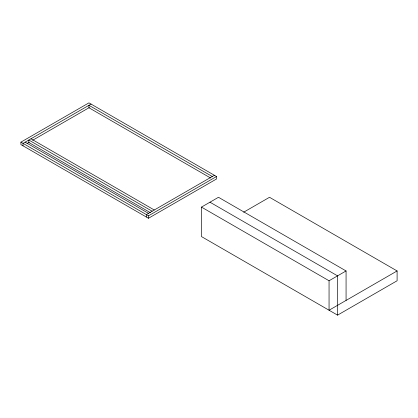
<?xml version="1.0" encoding="UTF-8"?>
<svg xmlns="http://www.w3.org/2000/svg" width="418" height="418" viewBox="0 0 418 418"><rect width="100%" height="100%" fill="white"/><g stroke="black" fill="none" stroke-linecap="round" stroke-linejoin="round"><path stroke-width="0.63" d="M20.9 142.141L88.945 102.859L216.534 176.516L216.534 178.972L148.484 218.259L20.9 144.597L20.9 142.141L148.484 215.803L216.534 176.516M91.072 104.082L23.027 143.369L23.027 145.825M26.961 143.552L29.213 142.256M32.588 140.307L89.384 107.515M214.408 175.288L146.363 214.575L146.363 217.031M243.673 212.203L269.516 197.286L397.1 270.948L397.1 280.765L337.561 315.141L201.466 236.572L201.466 207.103L218.478 197.286L346.067 270.948L346.067 300.411M201.466 207.103L329.055 280.765L346.067 270.948M397.1 270.948L329.055 310.234L329.055 280.765M212.281 176.516L88.945 105.31L88.945 107.766L210.588 178M209.972 202.197L337.561 275.854L337.561 315.141M30.948 138.797L154.284 210.003M152.157 211.231L28.821 140.025L28.821 142.481L150.464 212.71M25.153 142.141L148.484 213.347M148.484 215.803L148.484 218.259"/></g></svg>
